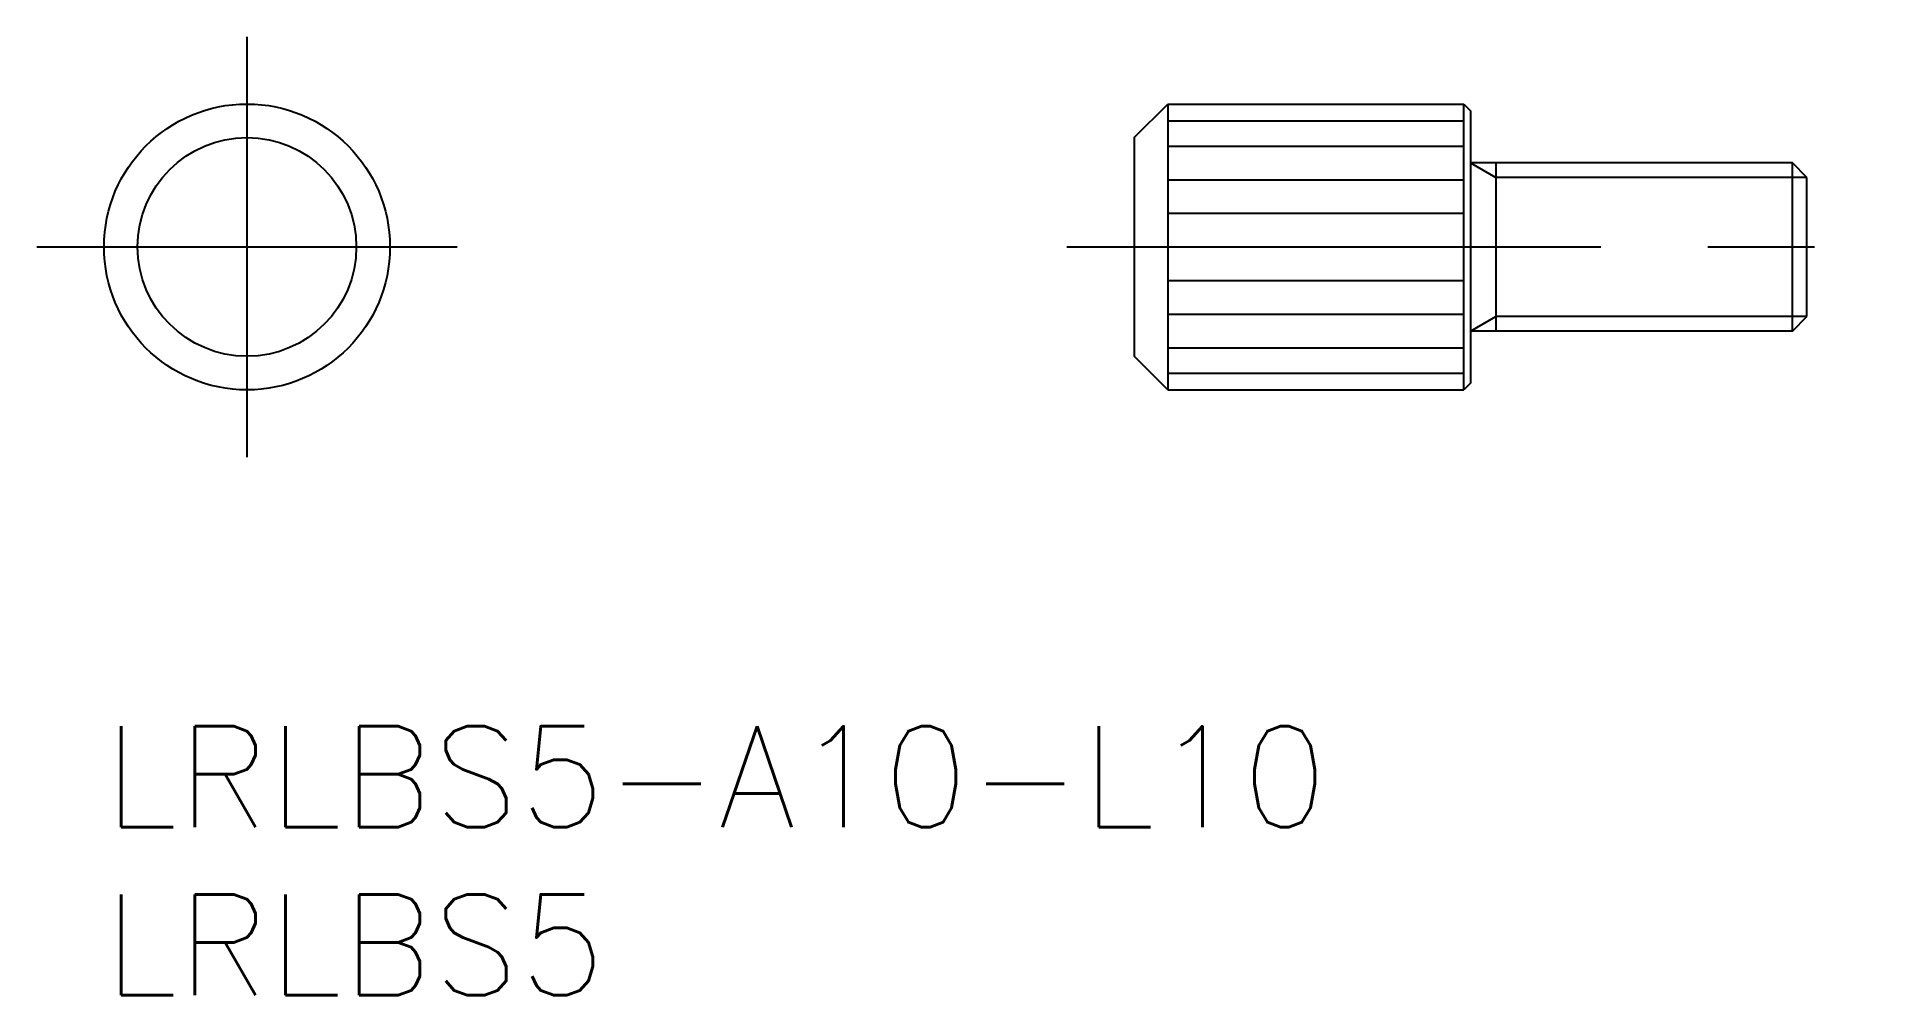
# Model space of a CAD drawing. Extents: x -2 to 52.6, y -8 to 20.5.
import ezdxf

# ---------------------------------------------------------------- set-up
doc = ezdxf.new("R2010")
doc.units = 0
doc.header["$LTSCALE"] = 0.5
doc.linetypes.add('CENTER', pattern=[50.8, 31.75, -6.35, 6.35, -6.35])
for name, color, linetype in [('MSM_CENTER', 1, 'CENTER'), ('MSM_CONTINUOUS', 7, 'CONTINUOUS'), ('MSM_NARROW', 5, 'CONTINUOUS'), ('MSM_PART_NUMBER', 7, 'CONTINUOUS')]:
    doc.layers.add(name, color=color, linetype=linetype)
doc.styles.get("Standard").update_dxf_attribs({"font": 'txt.shx', "height": 1, "bigfont": 'bigfont.shx'})

# ---------------------------------------------------------------- blocks, each defined once
blk = doc.blocks.new('*U12')
at = {"layer": 'MSM_PART_NUMBER'}
blk.add_text('LRLBS5-A10-L10', height=3, dxfattribs=at).set_placement((0, -3))
blk = doc.blocks.new('*U13')
at = {"layer": 'MSM_PART_NUMBER'}
blk.add_text('LRLBS5', height=3, dxfattribs=at).set_placement((0, -8))

msp = doc.modelspace()

# ---------------------------------------------------------------- linework, layer by layer
at = {"layer": 'MSM_CENTER'}
for p, q in [((4.25, 20.5), (4.25, 8)), ((-2, 14.25), (10.5, 14.25)), ((28.628, 14.25), (52.628, 14.25))]:
    msp.add_line(p, q, dxfattribs=at)
at = {"layer": 'MSM_CONTINUOUS'}
for p, q in [((30.628, 17.5), (31.628, 18.5)), ((31.628, 18.5), (40.428, 18.5)), ((31.628, 18.5), (31.628, 10)), ((40.428, 18.5), (40.628, 18.3)), ((40.428, 10), (40.428, 18.5)), ((40.628, 18.3), (40.628, 10.2)), ((30.628, 17.5), (30.628, 11)), ((50.195, 16.75), (40.628, 16.75)), ((41.378, 16.75), (41.378, 11.75)), ((50.195, 11.75), (50.195, 16.75)), ((50.628, 16.317), (50.195, 16.75)), ((50.628, 12.183), (50.628, 16.317)), ((50.195, 11.75), (50.628, 12.183)), ((50.195, 11.75), (40.628, 11.75)), ((31.628, 10), (30.628, 11)), ((31.628, 10), (40.428, 10)), ((40.628, 10.2), (40.428, 10))]:
    msp.add_line(p, q, dxfattribs=at)
for radius in [4.25, 3.25]:
    msp.add_circle((4.25, 14.25), radius, dxfattribs=at)
at = {"layer": 'MSM_NARROW'}
for p, q in [((31.628, 18), (40.428, 18)), ((31.628, 17.25), (40.428, 17.25)), ((40.628, 16.75), (41.378, 16.317)), ((31.628, 16.25), (40.428, 16.25)), ((50.628, 16.317), (41.378, 16.317)), ((31.628, 15.25), (40.428, 15.25)), ((31.628, 14.25), (40.428, 14.25)), ((31.628, 13.25), (40.428, 13.25)), ((31.628, 12.25), (40.428, 12.25)), ((40.628, 11.75), (41.378, 12.183)), ((50.628, 12.183), (41.378, 12.183)), ((31.628, 11.25), (40.428, 11.25)), ((31.628, 10.5), (40.428, 10.5))]:
    msp.add_line(p, q, dxfattribs=at)

# ---------------------------------------------------------------- block references
at = {"layer": 'MSM_CONTINUOUS'}
for name in ['*U12', '*U13']:
    msp.add_blockref(name, (0, 0), dxfattribs=at)

doc.saveas('drawing.dxf')
